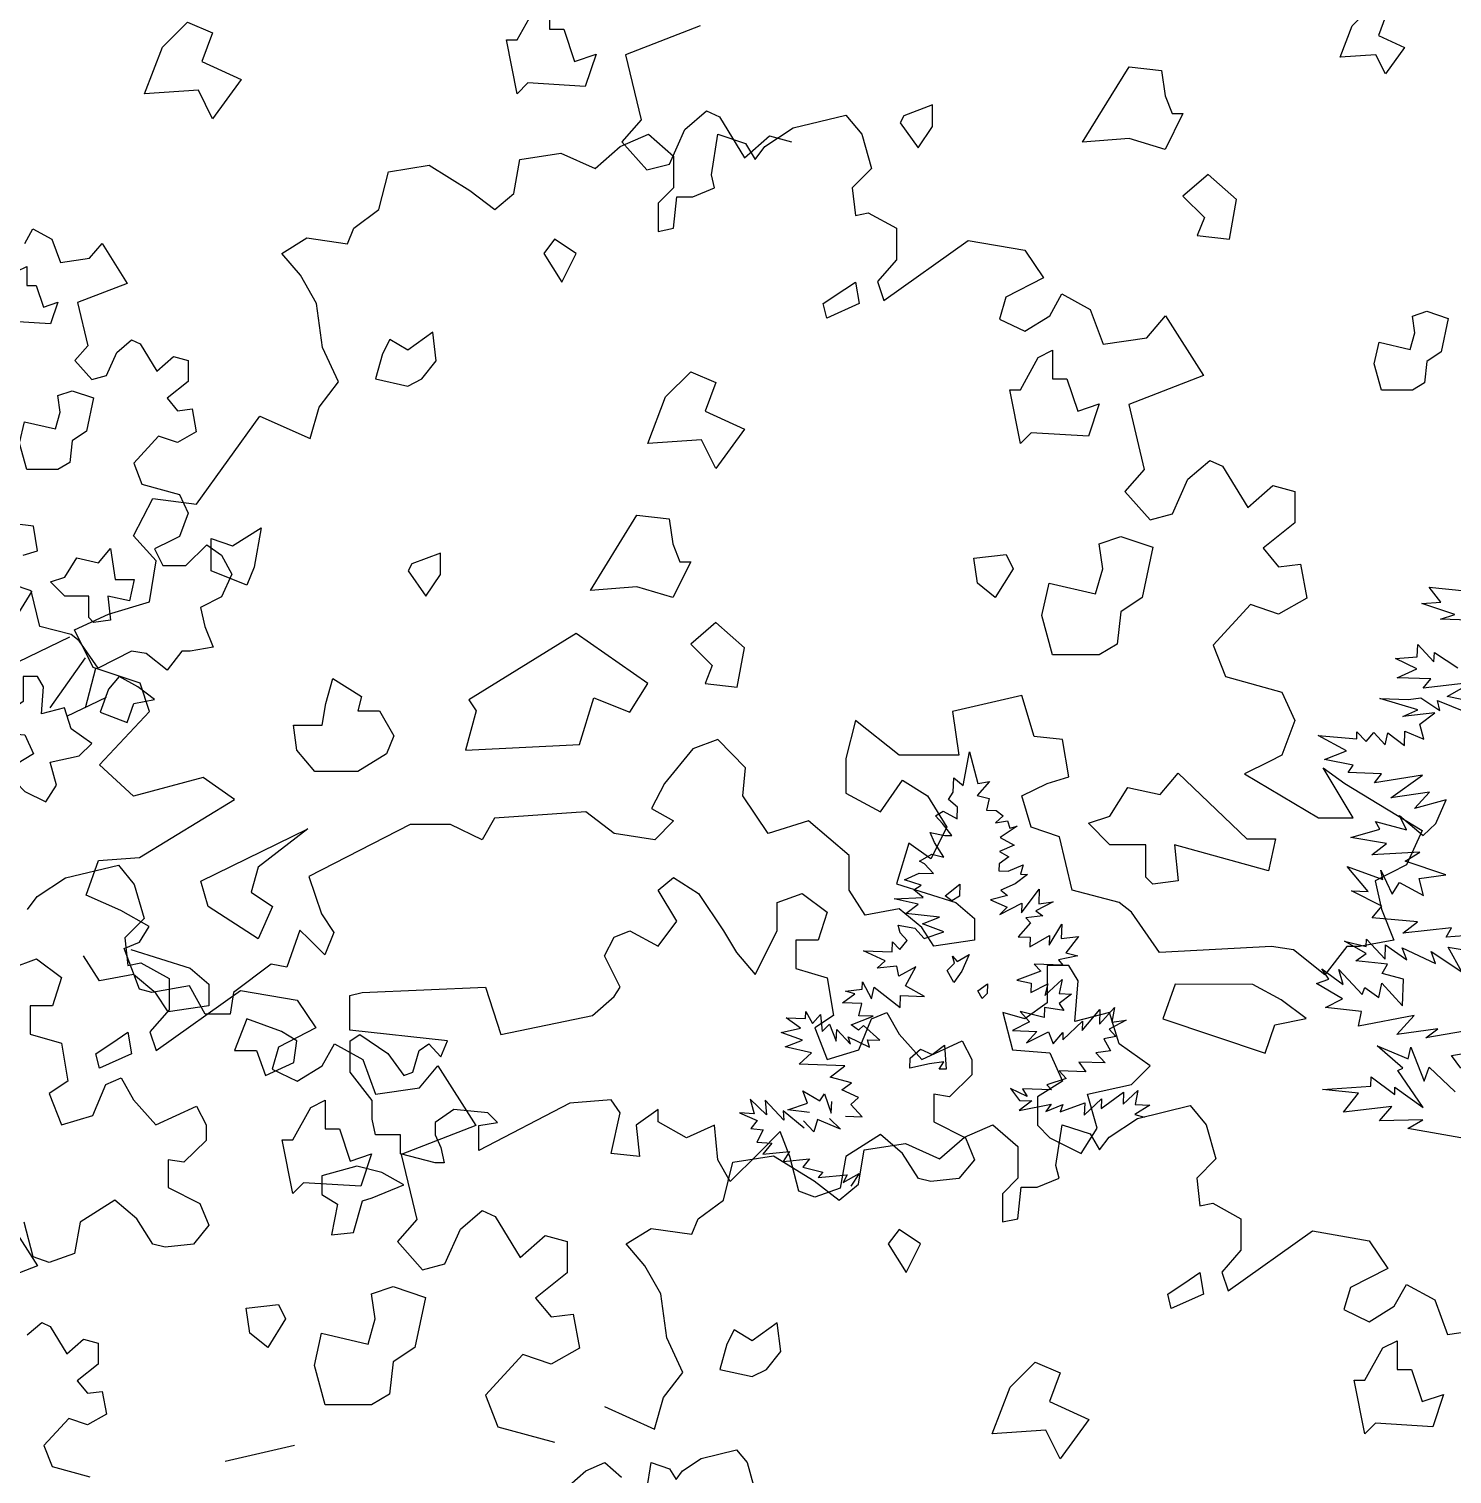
# Model space of a CAD drawing. Header units: inches. Extents: x -11 to 128, y 7 to 56.
# Drawn here: x 44.117 to 44.823, y 22.419 to 23.136 of the extents above; entities that cross this region are included whole.
import ezdxf

# ---------------------------------------------------------------- set-up
doc = ezdxf.new("R2010")
doc.units = ezdxf.units.IN
doc.header["$MEASUREMENT"] = 0
doc.layers.add('CAY', color=94, linetype='Continuous')
doc.layers.add('CAY-3', color=61, linetype='Continuous')
picture_1 = doc.add_image_def('image1.jpg', size_in_pixel=(1680, 1093))

# ---------------------------------------------------------------- blocks, each defined once
blk = doc.blocks.new('A$C76451831')
at = {"layer": 'CAY'}
for p, q in [((2471.8, 2031.9), (2478.5, 2069.3)), ((2478.5, 2069.3), (2487.7, 2034.1)), ((2460.6, 2024.6), (2461.2, 2040.4)), ((2461.2, 2040.4), (2471.8, 2031.9)), ((2500.9, 2036.3), (2487.3, 2020.9)), ((2487.7, 2034.1), (2500.9, 2036.3)), ((2455.4, 2016.6), (2460.6, 2024.6)), ((2465.5, 2008.1), (2455.4, 2016.6)), ((2487.3, 2020.9), (2500.3, 2017.8)), ((2500.3, 2017.8), (2497.6, 2004.7)), ((2441.2, 1998.5), (2449.5, 2003.7)), ((2449, 1990.1), (2441.2, 1998.5)), ((2449.5, 2003.7), (2465, 1995)), ((2465, 1995), (2465.5, 2008.1)), ((2497.6, 2004.7), (2508, 2004.3)), ((2515.9, 1998.6), (2507.5, 1990.8)), ((2508, 2004.3), (2515.9, 1998.6)), ((2459, 1976.6), (2449, 1990.1)), ((2507.5, 1990.8), (2520.7, 1993)), ((2531.4, 1987.2), (2512.4, 1974.7)), ((2520.7, 1993), (2523.1, 1984.8)), ((2523.1, 1984.8), (2531.4, 1987.2)), ((2435.1, 1980.1), (2451.3, 1976.8)), ((2440.1, 1969.1), (2435.1, 1980.1)), ((2450.4, 1952.9), (2440.1, 1969.1)), ((2451.3, 1976.8), (2459, 1976.6)), ((2527.9, 1966), (2511.8, 1958.9)), ((2512.4, 1974.7), (2527.9, 1966)), ((2423.5, 1948.4), (2437, 1956)), ((2437, 1956), (2450.4, 1952.9)), ((2522, 1953.1), (2511.3, 1945.3)), ((2511.8, 1958.9), (2522, 1953.1)), ((1479.9, 1929.8), (1538.3, 1944)), ((1538.3, 1944), (1555.9, 1922.7)), ((2407, 1927.6), (2423.1, 1935.2)), ((2423.1, 1935.2), (2438.9, 1934.7)), ((2428.9, 1945.4), (2423.5, 1948.4)), ((2438.9, 1934.7), (2428.9, 1945.4)), ((2511.3, 1945.3), (2511.1, 1937.6)), ((2511.1, 1937.6), (2521.5, 1937.2)), ((2521.5, 1937.2), (2538.1, 1944.4)), ((2542.7, 1933.8), (2529.2, 1923.4)), ((2538.1, 1944.4), (2535, 1934)), ((2535, 1934), (2542.7, 1933.8)), ((1448.6, 1909.2), (1479.9, 1929.8)), ((1555.9, 1922.7), (1566.6, 1885)), ((2425.3, 1922), (2407, 1927.6)), ((2417, 1916.8), (2425.3, 1922)), ((2427.6, 1908.3), (2417, 1916.8)), ((2529.2, 1923.4), (2513.1, 1916.2)), ((2536.2, 1891.4), (2555.7, 1917.4)), ((2555.7, 1917.4), (2555.1, 1901.1)), ((1438, 1895), (1448.6, 1909.2)), ((2395.4, 1906.7), (2427.6, 1908.3)), ((2421.9, 1900.8), (2395.4, 1906.7)), ((2408.4, 1890.4), (2421.9, 1900.8)), ((2520.6, 1910.5), (2501.8, 1905.7)), ((2501.8, 1905.7), (2520.1, 1897.4)), ((2512.1, 1889.5), (2536.6, 1901.8)), ((2513.1, 1916.2), (2520.6, 1910.5)), ((2536.6, 1901.8), (2536.2, 1891.4)), ((2571.1, 1903.3), (2552.1, 1893.5)), ((2555.1, 1901.1), (2571.1, 1903.3)), ((1566.6, 1885), (1545.3, 1863.8)), ((2445.4, 1886.4), (2408.4, 1890.4)), ((2426.6, 1879.3), (2445.4, 1886.4)), ((2520.1, 1897.4), (2512.1, 1889.5)), ((2559.6, 1887.8), (2541, 1885.8)), ((2541, 1885.8), (2546.2, 1880.1)), ((2552.1, 1893.5), (2559.6, 1887.8)), ((2402.2, 1869.3), (2399.8, 1877.6)), ((2399.8, 1877.6), (2418.2, 1874.2)), ((2409.6, 1860.9), (2402.2, 1869.3)), ((2418.2, 1874.2), (2428.7, 1862.9)), ((2450.3, 1870.4), (2426.6, 1879.3)), ((2428.7, 1862.9), (2450.3, 1870.4)), ((2546.2, 1880.1), (2532.6, 1864.8)), ((2566.7, 1855.4), (2580.6, 1878.9)), ((2580.6, 1878.9), (2580.1, 1863.1)), ((1545.3, 1863.8), (1548.9, 1833.1)), ((2393.3, 1848.3), (2393.7, 1859.2)), ((2393.7, 1859.2), (2401.6, 1850.7)), ((2401.6, 1850.7), (2409.6, 1860.9)), ((2532.6, 1864.8), (2545.7, 1864.3)), ((2545.3, 1853.9), (2567, 1866.3)), ((2545.7, 1864.3), (2545.3, 1853.9)), ((2567, 1866.3), (2566.7, 1855.4)), ((2580.1, 1863.1), (2599.2, 1865.2)), ((2599.2, 1865.2), (2585, 1847.1)), ((2361.6, 1849.4), (2393.3, 1848.3)), ((2385.3, 1838.2), (2361.6, 1849.4)), ((2376.8, 1830.3), (2385.3, 1838.2)), ((2598.4, 1843.9), (2577, 1839.2)), ((2577, 1839.2), (2581.8, 1833.6)), ((2585, 1847.1), (2598.4, 1843.9)), ((1548.9, 1833.1), (1563, 1836)), ((1563, 1836), (1594.3, 1818.9)), ((2398.2, 1832.3), (2376.8, 1830.3)), ((2400.5, 1821.3), (2398.2, 1832.3)), ((2419.5, 1831.5), (2400.5, 1821.3)), ((2407.9, 1810.6), (2419.5, 1831.5)), ((2557.5, 1826.7), (2530.9, 1816.8)), ((2581.8, 1833.6), (2550.1, 1834.7)), ((2550.1, 1834.7), (2557.5, 1826.7)), ((1580.1, 1739.3), (1673.3, 1805.4)), ((1594.3, 1818.9), (1594.3, 1784.1)), ((1673.3, 1805.4), (1735.8, 1794.7)), ((2341.5, 1804.8), (2360.1, 1806.9)), ((2351.8, 1801.7), (2341.5, 1804.8)), ((2360.1, 1806.9), (2360.4, 1815)), ((2360.4, 1815), (2370.2, 1796.1)), ((2370.2, 1796.1), (2373.4, 1809.1)), ((2373.4, 1809.1), (2402, 1786.8)), ((2428.8, 1799), (2407.9, 1810.6)), ((2530.9, 1816.8), (2546.6, 1813.5)), ((2546.6, 1813.5), (2546.3, 1803.1)), ((2546.3, 1803.1), (2565.2, 1812.8)), ((2562, 1799.8), (2581.2, 1817.7)), ((2565.2, 1812.8), (2562, 1799.8)), ((2581.2, 1817.7), (2577.9, 1802)), ((1735.8, 1794.7), (1756.4, 1764.1)), ((2338.3, 1791.8), (2351.8, 1801.7)), ((2359.6, 1791), (2338.3, 1791.8)), ((2356.4, 1777.5), (2359.6, 1791)), ((2402, 1786.8), (2402.5, 1799.9)), ((2402.5, 1799.9), (2428.8, 1799)), ((2591.5, 1801.5), (2577.6, 1791.1)), ((2577.6, 1791.1), (2582.7, 1783.2)), ((2577.9, 1802), (2591.5, 1801.5)), ((1594.3, 1784.1), (1573, 1759.9)), ((2292, 1763.9), (2276.1, 1775.3)), ((2276.1, 1775.3), (2297.4, 1774.6)), ((2297.4, 1774.6), (2297.7, 1782.3)), ((2297.7, 1782.3), (2305.3, 1768.9)), ((2305.3, 1768.9), (2313.9, 1779)), ((2313.9, 1779), (2315.9, 1760.3)), ((2347.9, 1767.4), (2372.2, 1777)), ((2372.2, 1777), (2356.4, 1777.5)), ((2561.2, 1775.8), (2534.7, 1782.2)), ((2534.7, 1782.2), (2545.1, 1770.9)), ((2561.5, 1786.7), (2561.2, 1775.8)), ((2582.7, 1783.2), (2561.5, 1786.7)), ((2603.3, 1761.2), (2622.6, 1784.5)), ((2622.1, 1768.2), (2639, 1786.7)), ((2622.6, 1784.5), (2622.1, 1768.2)), ((2639, 1786.7), (2635.8, 1770.5)), ((1573, 1759.9), (1580.1, 1739.3)), ((1756.4, 1764.1), (1715.1, 1742.8)), ((2270.6, 1759.2), (2292, 1763.9)), ((2294.3, 1750.7), (2270.6, 1759.2)), ((2315.9, 1760.3), (2323.9, 1768.2)), ((2323.9, 1768.2), (2331.4, 1749.4)), ((2331.4, 1749.4), (2331.9, 1762.5)), ((2331.9, 1762.5), (2347.1, 1746.1)), ((2355.9, 1761.7), (2347.9, 1767.4)), ((2361.5, 1766.9), (2355.9, 1761.7)), ((2379.5, 1750.4), (2361.5, 1766.9)), ((2545.1, 1770.9), (2526.2, 1761.2)), ((2526.2, 1761.2), (2552.9, 1760.2)), ((2552.9, 1760.2), (2541.6, 1747.5)), ((2541.6, 1747.5), (2566, 1759.8)), ((2566, 1759.8), (2571, 1746.5)), ((2571, 1746.5), (2581.9, 1759.2)), ((2581.6, 1751.1), (2603.6, 1771.6)), ((2581.9, 1759.2), (2581.6, 1751.1)), ((2603.6, 1771.6), (2603.3, 1761.2)), ((2651.7, 1772.6), (2632.8, 1762.9)), ((2632.8, 1762.9), (2640.2, 1754.5)), ((2635.8, 1770.5), (2651.7, 1772.6)), ((1715.1, 1742.8), (1708.1, 1718.6)), ((1763.5, 1722.2), (1777.1, 1746.4)), ((1777.1, 1746.4), (1808.3, 1729.3)), ((2275, 1743.2), (2294.3, 1750.7)), ((2304.2, 1736.7), (2275, 1743.2)), ((2347.1, 1746.1), (2344.7, 1754.4)), ((2344.7, 1754.4), (2368.3, 1742.7)), ((2365.9, 1750.9), (2379.5, 1750.4)), ((2368.3, 1742.7), (2365.9, 1750.9)), ((2640.2, 1754.5), (2627, 1752.2)), ((2627, 1752.2), (2634.6, 1738.8)), ((1808.3, 1729.3), (1822.5, 1690.9)), ((2290.6, 1724.1), (2304.2, 1736.7)), ((2628.7, 1725.4), (2599.3, 1726.4)), ((2599.3, 1726.4), (2607.1, 1715.7)), ((2634.6, 1738.8), (2618.3, 1736.6)), ((2618.3, 1736.6), (2628.7, 1725.4)), ((1708.1, 1718.6), (1735.8, 1705.1)), ((1735.8, 1705.1), (1763.5, 1722.2)), ((1870.8, 1698), (1891.4, 1722.2)), ((1891.4, 1722.2), (1933.3, 1656.1)), ((2340.9, 1722.3), (2290.6, 1724.1)), ((2324.6, 1709.7), (2340.9, 1722.3)), ((2348.4, 1703.5), (2324.6, 1709.7)), ((2577.7, 1716.8), (2585.5, 1708.3)), ((2607.1, 1715.7), (2577.7, 1716.8)), ((1822.5, 1690.9), (1870.8, 1698)), ((2294.6, 1694.5), (2313.2, 1683.4)), ((2299.6, 1681.1), (2294.6, 1694.5)), ((2337.7, 1695.7), (2348.4, 1703.5)), ((2356, 1687.3), (2337.7, 1695.7)), ((2524, 1697.3), (2533.9, 1683.8)), ((2542.3, 1688.5), (2524, 1697.3)), ((2569.2, 1695.7), (2537.1, 1696.9)), ((2537.1, 1696.9), (2542.3, 1688.5)), ((2585.5, 1708.3), (2564, 1701.4)), ((2564, 1701.4), (2569.2, 1695.7)), ((2624.3, 1675.2), (2648.9, 1693)), ((2648.4, 1679.8), (2664.8, 1695.1)), ((2648.9, 1693), (2648.4, 1679.8)), ((2664.8, 1695.1), (2661.6, 1679.4)), ((2236.3, 1685.2), (2240.6, 1669.3)), ((2254.4, 1667.9), (2236.3, 1685.2)), ((2252.8, 1684.1), (2254.4, 1667.9)), ((2273.6, 1662), (2252.8, 1684.1)), ((2278, 1673.7), (2299.6, 1681.1)), ((2313.2, 1683.4), (2318.5, 1691.4)), ((2318.5, 1691.4), (2325.9, 1669.8)), ((2325.9, 1669.8), (2326.4, 1682.9)), ((2347.5, 1679.5), (2356, 1687.3)), ((2360.2, 1665.9), (2347.5, 1679.5)), ((2547.5, 1683.4), (2533.6, 1673)), ((2533.6, 1673), (2568.7, 1679.9)), ((2533.9, 1683.8), (2547.5, 1683.4)), ((2568.7, 1679.9), (2563, 1671.9)), ((2563, 1671.9), (2581.8, 1679.4)), ((2578.8, 1671.4), (2605.9, 1681.3)), ((2581.8, 1679.4), (2578.8, 1671.4)), ((2605.4, 1667.7), (2624.6, 1685.6)), ((2605.9, 1681.3), (2605.4, 1667.7)), ((2624.6, 1685.6), (2624.3, 1675.2)), ((2677.9, 1678.8), (2661.2, 1668.5)), ((2661.6, 1679.4), (2677.9, 1678.8)), ((2664.3, 1664.1), (2722.6, 1678.3)), ((2722.6, 1678.3), (2740.3, 1657)), ((2224.6, 1670.4), (2244.1, 1661.9)), ((2240.6, 1669.3), (2224.6, 1670.4)), ((2244.1, 1661.9), (2237.2, 1653)), ((2272.6, 1672.4), (2273.6, 1662)), ((2295.9, 1653.3), (2272.6, 1672.4)), ((2301.9, 1670.6), (2278, 1673.7)), ((2306.7, 1649.3), (2295.1, 1661.4)), ((2310.8, 1662.9), (2306.7, 1649.3)), ((2336, 1652.2), (2310.8, 1662.9)), ((2323.9, 1664.2), (2336, 1652.2)), ((2341.7, 1666.5), (2360.2, 1665.9)), ((2633, 1643.5), (2664.3, 1664.1)), ((2661.2, 1668.5), (2672, 1665.4)), ((1933.3, 1656.1), (1850.8, 1624.3)), ((2237.2, 1653), (2250.5, 1651.6)), ((2250.5, 1651.6), (2243.7, 1637.7)), ((2473.2, 1643.5), (2504.5, 1657)), ((2504.5, 1657), (2532.2, 1632.9)), ((2574, 1612.2), (2581.1, 1657)), ((2581.1, 1657), (2611.8, 1647)), ((2611.8, 1647), (2622.4, 1629.3)), ((2740.3, 1657), (2750.9, 1619.3)), ((2243.7, 1637.7), (2260.2, 1636.6)), ((2260.2, 1636.6), (2250.4, 1624.7)), ((2355.9, 1591.6), (2362.4, 1629.3)), ((2362.4, 1629.3), (2407.8, 1636.4)), ((2407.8, 1636.4), (2445.5, 1619.3)), ((2445.5, 1619.3), (2473.2, 1643.5)), ((2532.2, 1632.9), (2532.2, 1598.1)), ((2622.4, 1629.3), (2633, 1643.5)), ((1850.8, 1624.3), (1867.9, 1552.3)), ((2206.7, 1573.9), (2217.3, 1615.8)), ((2217.3, 1615.8), (2262.1, 1622.8)), ((2250.4, 1624.7), (2279.7, 1627.6)), ((2262.1, 1622.8), (2306.9, 1595.1)), ((2279.7, 1627.6), (2272.6, 1616.4)), ((2272.6, 1616.4), (2301.9, 1619.3)), ((2301.9, 1619.3), (2294.6, 1610.4)), ((2750.9, 1619.3), (2729.7, 1598.1)), ((2294.6, 1610.4), (2316.5, 1604.8)), ((2316.5, 1604.8), (2311.6, 1598.8)), ((2311.6, 1598.8), (2343.6, 1601.9)), ((2339, 1593.3), (2356.7, 1603.2)), ((2343.6, 1601.9), (2339, 1593.3)), ((2356.7, 1603.2), (2347.6, 1589.1)), ((2532.2, 1598.1), (2515.1, 1580.9)), ((2553.4, 1588), (2577.6, 1598.1)), ((2577.6, 1598.1), (2574, 1612.2)), ((2729.7, 1598.1), (2733.2, 1567.4)), ((2306.9, 1595.1), (2334.7, 1573.9)), ((2334.7, 1573.9), (2355.9, 1591.6)), ((2532.2, 1553.2), (2535.7, 1588)), ((2535.7, 1588), (2553.4, 1588)), ((2179, 1553.2), (2206.7, 1573.9)), ((2515.1, 1580.9), (2515.1, 1549.7)), ((2733.2, 1567.4), (2747.4, 1570.3)), ((2747.4, 1570.3), (2778.6, 1553.2)), ((1867.9, 1552.3), (1846.6, 1528.1)), ((1916.2, 1541.7), (1940.4, 1562.3)), ((1940.4, 1562.3), (1954.5, 1555.8)), ((1954.5, 1555.8), (1982.2, 1510.4)), ((2171.9, 1536.1), (2179, 1553.2)), ((2515.1, 1549.7), (2532.2, 1553.2)), ((2778.6, 1553.2), (2778.6, 1518.4)), ((1899.1, 1503.3), (1916.2, 1541.7)), ((1982.2, 1510.4), (2010, 1534.6)), ((2010, 1534.6), (2034.1, 1528.1)), ((2099.4, 1525.5), (2127.1, 1542.6)), ((2127.1, 1542.6), (2171.9, 1536.1)), ((2764.5, 1473.6), (2857.6, 1539.7)), ((2857.6, 1539.7), (2920.1, 1529)), ((1846.6, 1528.1), (1874.3, 1496.9)), ((2034.1, 1528.1), (2034.1, 1493.3)), ((2120, 1501.3), (2099.4, 1525.5)), ((2778.6, 1518.4), (2757.4, 1494.2)), ((2920.1, 1529), (2940.8, 1498.4)), ((1874.3, 1496.9), (1899.1, 1503.3)), ((2137.7, 1470.1), (2120, 1501.3)), ((2034.1, 1493.3), (1999.3, 1465.6)), ((2757.4, 1494.2), (2764.5, 1473.6)), ((2940.8, 1498.4), (2899.5, 1477.1)), ((2144.2, 1421.7), (2137.7, 1470.1)), ((2899.5, 1477.1), (2892.4, 1452.9)), ((2947.9, 1456.5), (2961.4, 1480.7)), ((2961.4, 1480.7), (2992.7, 1463.6)), ((1999.3, 1465.6), (2016.4, 1445)), ((2920.1, 1439.4), (2947.9, 1456.5)), ((2992.7, 1463.6), (3006.8, 1425.2)), ((2016.4, 1445), (2040.6, 1447.9)), ((2040.6, 1447.9), (2047.7, 1410.1)), ((2892.4, 1452.9), (2920.1, 1439.4)), ((2161.9, 1383.3), (2144.2, 1421.7)), ((3006.8, 1425.2), (3055.2, 1432.3)), ((2047.7, 1410.1), (2016.4, 1392.5)), ((1985.2, 1403.1), (1943.9, 1358.2)), ((2016.4, 1392.5), (1985.2, 1403.1)), ((3117.7, 1390.4), (3035.1, 1358.6)), ((2140.7, 1355.6), (2161.9, 1383.3)), ((1943.9, 1358.2), (1957.5, 1323.4)), ((3035.1, 1358.6), (3052.2, 1286.6)), ((2075.2, 1345.6), (2130.6, 1320.8)), ((2130.6, 1320.8), (2140.7, 1355.6)), ((1957.5, 1323.4), (2020, 1306.3)), ((1732.8, 1302.8), (1656.2, 1285.1)), ((3052.2, 1286.6), (3031, 1262.4)), ((2491.6, 827), (2512.8, 868.3)), ((2512.8, 868.3), (2561.2, 861.8)), ((2516.4, 799.3), (2491.6, 827)), ((2509.3, 753.8), (2516.4, 799.3)), ((2278.7, 602.9), (2379.6, 765.8)), ((2463.9, 740.3), (2509.3, 753.8)), ((2426.2, 723.2), (2463.9, 740.3)), ((2446.8, 681.3), (2426.2, 723.2)), ((2325.4, 669), (2421.3, 715.4)), ((2399.3, 636.8), (2438.6, 692.2)), ((2438.6, 636.8), (2450, 680.8)), ((2498.7, 664.2), (2446.8, 681.3)), ((2509.3, 632.9), (2498.7, 664.2)), ((2417.8, 627.7), (2461.8, 648.6)), ((3915.1, 501.1), (3898, 463.3)), ((3898, 463.3), (3863.2, 445.6)), ((3863.2, 445.6), (3870.3, 414.4)), ((3870.3, 414.4), (3883.8, 380.2)), ((3831.9, 373.1), (3807.8, 341.8)), ((3846.1, 373.1), (3831.9, 373.1)), ((3883.8, 380.2), (3846.1, 373.1))]:
    blk.add_line(p, q, dxfattribs=at)
for points in [[(2451.7, 1910.2), (2468, 1922.8), (2467.5, 1909.6), (2459.2, 1904.5)], [(2453.8, 1827.6), (2462.2, 1835.5), (2459.8, 1843.3), (2465, 1837.6), (2478.4, 1845.3), (2470.1, 1827), (2461.5, 1814.2)], [(1537.1, 1751.5), (1548.9, 1759.4), (1552.9, 1735.6), (1517.3, 1719.8), (1513.3, 1735.6)], [(2452.7, 1718.4), (2445, 1718.7), (2450.2, 1726.6), (2434.3, 1724.5), (2412.8, 1719.8), (2413.2, 1730.7), (2424.4, 1740.7), (2437.4, 1734.8), (2450.9, 1745.2)], [(1750.8, 1676.2), (1766.7, 1684.2), (1766.7, 1652.5), (1782.5, 1652.5), (1794.4, 1616.8), (1818.1, 1624.8), (1806.3, 1589.1), (1742.9, 1593.1), (1731.1, 1581.2), (1719.2, 1640.6), (1731.1, 1640.6)], [(2424.5, 1525.4), (2400.8, 1541.2), (2388.9, 1525.4), (2408.7, 1493.7)], [(2721.4, 1485.8), (2733.3, 1493.7), (2737.3, 1469.9), (2701.6, 1454.1), (2697.7, 1469.9)], [(1754.8, 1391.1), (1762.7, 1426.7), (1814.2, 1414.8), (1822.1, 1442.6), (1818.1, 1470.3), (1841.9, 1478.2), (1877.5, 1466.3), (1865.7, 1410.9), (1841.9, 1395), (1837.9, 1359.4), (1818.1, 1347.5), (1766.7, 1347.5)], [(1683.5, 1426.7), (1679.6, 1454.5), (1715.2, 1458.4), (1723.1, 1442.6), (1703.3, 1410.9)], [(2270.1, 1406.6), (2266.2, 1438.3), (2238.4, 1418.5), (2218.7, 1430.3), (2210.7, 1414.5), (2202.8, 1386.8), (2238.4, 1378.9), (2254.3, 1386.8)], [(2935.2, 1410.5), (2951, 1418.5), (2951, 1386.8), (2966.9, 1386.8), (2978.8, 1351.1), (3002.5, 1359.1), (2990.6, 1323.4), (2927.3, 1327.4), (2915.4, 1315.5), (2903.5, 1374.9), (2915.4, 1374.9)], [(3837.8, 1390.3), (3856.3, 1408.8), (3874.8, 1400.9), (3866.9, 1379.8), (3895.9, 1366.6), (3874.8, 1337.5), (3864.2, 1358.6), (3824.6, 1356)], [(2523.5, 1367), (2551.2, 1394.7), (2578.9, 1382.8), (2567, 1351.1), (2610.6, 1331.3), (2578.9, 1287.8), (2563.1, 1319.5), (2503.7, 1315.5)], [(3571.8, 1313.3), (3591.6, 1345), (3627.2, 1341), (3631.2, 1313.3), (3639.1, 1293.5), (3651, 1293.5), (3631.2, 1253.9), (3591.6, 1265.8), (3540.1, 1261.8)], [(3342.6, 1291.2), (3338.7, 1283.3), (3358.5, 1255.6), (3374.3, 1279.3), (3374.3, 1303.1)], [(3702.4, 1154.9), (3710.3, 1198.4), (3678.7, 1226.2), (3651, 1202.4), (3674.7, 1178.6), (3666.8, 1158.8)], [(2362.9, 1119.3), (2373.5, 1124.6), (2373.5, 1103.5), (2384.1, 1103.5), (2392, 1079.7), (2407.8, 1085), (2399.9, 1061.2), (2357.7, 1063.9), (2349.7, 1055.9), (2341.8, 1095.6), (2349.7, 1095.6)], [(3862.3, 1017), (3867.6, 1040.8), (3901.9, 1032.9), (3907.2, 1051.4), (3904.5, 1069.8), (3920.4, 1075.1), (3944.1, 1067.2), (3936.2, 1030.2), (3920.4, 1019.7), (3917.7, 995.9), (3904.5, 988), (3870.2, 988)], [(2365.6, 929.2), (2370.9, 953), (2405.2, 945.1), (2410.4, 963.5), (2407.8, 982), (2423.6, 987.3), (2447.4, 979.4), (2439.5, 942.4), (2423.6, 931.9), (2421, 908.1), (2407.8, 900.2), (2373.5, 900.2)], [(2577.1, 788.1), (2577.1, 823.8), (2600.8, 815.8), (2632.5, 835.6), (2624.6, 792.1), (2616.7, 772.3)], [(2415.7, 781.4), (2428.9, 802.5), (2452.7, 797.2), (2465.9, 813), (2471.2, 778.7), (2492.3, 778.7), (2487, 755), (2463.2, 760.2), (2465.9, 733.8), (2447.4, 731.2), (2442.1, 736.5), (2442.1, 760.2), (2415.7, 760.2), (2399.9, 776.1)], [(2392.2, 660), (2385.5, 671.4), (2369.4, 671.4), (2369.4, 643.8), (2352.9, 632), (2336.8, 636.8), (2343.9, 609.2), (2371.4, 606.9), (2380.8, 586), (2362.3, 574.6), (2362.3, 553.8), (2371.4, 544.4), (2394.6, 533), (2406.4, 551.4), (2399.3, 576.6), (2431.5, 583.7), (2445.3, 597.4), (2422.5, 613.6), (2415.4, 636.8), (2389.8, 630.1)], [(2475.5, 671.4), (2463.7, 657.6), (2454.7, 632), (2484.6, 620.6), (2491.7, 641.5), (2514.8, 646.2), (2496.4, 660)]]:
    blk.add_lwpolyline(points, close=True, dxfattribs=at)
for points in [[(2492.6, 1796.8), (2487.9, 1805.1), (2498.6, 1812.9), (2498.2, 1802), (2492.6, 1796.8)], [(2036.5, 1258.5), (2054.9, 1274.6), (2075.8, 1283.7), (2094.3, 1267.5)], [(2122.2, 1253.8), (2126.9, 1283.7), (2147.3, 1277), (2154.4, 1265.2), (2161.5, 1274.6), (2182.3, 1288.4), (2221.2, 1297.8), (2233, 1283.7), (2240.1, 1258.5)], [(2371.4, 1149.9), (2380.4, 1166.1), (2401.2, 1154.7), (2410.7, 1129.1), (2442.9, 1133.8), (2456.7, 1149.9), (2484.6, 1105.9), (2429.6, 1084.7), (2441, 1036.7), (2426.8, 1020.6), (2445.3, 999.7), (2461.8, 1004.1), (2473.2, 1029.6), (2489.3, 1043.4), (2498.7, 1039.1), (2517.2, 1008.8), (2535.7, 1024.9), (2551.8, 1020.6), (2551.8, 997.4), (2528.6, 978.9), (2540, 965.1), (2556.1, 967.1), (2560.8, 941.9), (2540, 930.1), (2519.2, 937.2), (2491.7, 907.3), (2500.7, 884.1), (2542.4, 872.7), (2551.8, 851.9), (2542.4, 826.3), (2533.3, 821.6), (2514.8, 812.5), (2523.9, 794.1), (2549.4, 794.1), (2572.6, 816.9), (2588.7, 805.5), (2600.1, 784.6), (2588.7, 759.5), (2565.6, 747.7), (2570.3, 726.8), (2579.3, 704), (2554.2, 699.3), (2544.7, 699.3), (2528.6, 678.5), (2505.4, 696.9), (2489.3, 699.3), (2452.3, 680.8), (2431.5, 710.7), (2422.5, 717.8), (2387.9, 726.8), (2378.5, 766.1), (2357.6, 773.2)], [(2369.4, 805.5), (2385.5, 810.2), (2380.8, 837.7), (2360, 840.1)], [(3979.1, 158.1), (3899.4, 171.8), (3916.1, 181.6), (3868, 180.6), (3881.7, 196.4), (3828.5, 190.1), (3845, 210.9), (3805.3, 215), (3858.5, 218.6), (3858.8, 229), (3884.9, 209.5), (3885.2, 217.6), (3916.5, 195.2), (3888.5, 236.1), (3894, 238.6), (3865.5, 263.2), (3899.8, 248.8), (3902.6, 261.9), (3917.6, 224.2), (3923.1, 239.9), (3951.6, 212.6)], [(3957.9, 238.7), (3947.6, 252.6), (3974.4, 257.1)], [(3983.5, 283.1), (3919.2, 272.2), (3932.7, 282.1), (3887.2, 276), (3906.5, 296.7), (3844.9, 285.2), (3848.2, 301.4), (3808.5, 305.5), (3827.4, 315.3), (3798.5, 332.2), (3812.3, 337.1), (3804.5, 348.3), (3827.9, 331.1), (3823.1, 347.6), (3848.9, 320), (3851.8, 327.6), (3867.3, 316.6), (3870.6, 332.4), (3893.7, 307.5), (3894.8, 337), (3871, 343.2), (3876.8, 353.5), (3842, 357.4), (3853.2, 365.2), (3829.6, 379.1), (3853.4, 372.9), (3853.7, 381), (3874.2, 359), (3874.8, 374.8), (3898.2, 358.2), (3893.2, 371.5), (3929.8, 354.3), (3925.3, 367.6), (3958.9, 345.2), (3944, 372.4), (4002.2, 362.7)], [(4011.2, 388.7), (3941.7, 383.4), (3947.5, 393.6), (3893.8, 387.8), (3910.1, 400.4), (3860, 404.8), (3870.8, 417.6), (3837, 434.6), (3855.6, 434), (3832.5, 461.5), (3871.9, 447), (3869.5, 457.5), (3882.2, 430.8), (3890.3, 443.7), (3916.6, 429.6), (3911.8, 448.3), (3941.4, 452.3), (3896.6, 467.5), (3912.8, 477.3), (3859.7, 474.2), (3876, 486.8), (3836.3, 493.6), (3868.4, 502.9), (3863.7, 511.2), (3897.8, 501.9), (3890.2, 518), (3916.2, 495.8), (3930.2, 508.9), (3941.6, 535.3), (3906.8, 525.6), (3923.3, 543.6), (3880.5, 537.4), (3915.8, 562.4), (3862.5, 553.9), (3870.5, 564), (3833.4, 565.3), (3839.1, 573.3), (3807.2, 579.8), (3831.5, 589.4), (3800.4, 606.4), (3842.9, 602.6), (3843.1, 610.3), (3853.2, 599.5), (3861.7, 609.7), (3874.4, 596.1), (3877.5, 609.1), (3895.6, 595.3), (3896.2, 611.2), (3917.2, 602.3), (3912.8, 618.8), (3929.1, 631.3), (3894, 627.1), (3910.6, 634.7), (3868.4, 647.1), (3900.1, 646), (3913.8, 647.7), (3934.6, 633.9), (3932.3, 644.8), (3976.9, 627)], [(3987.8, 640.2), (3942.8, 649.4), (3970.1, 664.8), (3916.4, 658.5), (3924.9, 668.7), (3887.8, 670), (3909.5, 680.1), (3885.8, 691.3), (3909.9, 693.2), (3910.4, 706.8), (3928.3, 687.6), (3928.7, 698), (3954.8, 681.2)], [(3967.1, 733.8), (3935.4, 734.9), (3951.4, 739.8), (3914.7, 752), (3936, 753.5), (3923, 770.3), (3962.8, 766.2)]]:
    blk.add_lwpolyline(points, dxfattribs=at)
at = {"layer": 'CAY-3'}
for p, q in [((3100.6, 1276), (3124.7, 1296.6)), ((3124.7, 1296.6), (3138.9, 1290.1)), ((3138.9, 1290.1), (3166.6, 1244.7)), ((3188.9, 1257), (3220.2, 1277.6)), ((3220.2, 1277.6), (3278.5, 1291.8)), ((3278.5, 1291.8), (3296.2, 1270.6)), ((3029.1, 1257), (3060.4, 1270.6)), ((3031, 1262.4), (3058.7, 1231.2)), ((3060.4, 1270.6), (3088.1, 1246.4)), ((3083.5, 1237.6), (3100.6, 1276)), ((3130, 1225.7), (3137, 1270.6)), ((3137, 1270.6), (3167.7, 1260.5)), ((3166.6, 1244.7), (3194.3, 1268.9)), ((3194.3, 1268.9), (3218.5, 1262.4)), ((3296.2, 1270.6), (3306.9, 1232.8)), ((2918.3, 1242.8), (2963.7, 1249.9)), ((2963.7, 1249.9), (3001.4, 1232.8)), ((3001.4, 1232.8), (3029.1, 1257)), ((3088.1, 1246.4), (3088.1, 1211.6)), ((3167.7, 1260.5), (3178.3, 1242.8)), ((3178.3, 1242.8), (3188.9, 1257)), ((2773.2, 1229.3), (2818.1, 1236.4)), ((2818.1, 1236.4), (2862.9, 1208.6)), ((2911.8, 1205.1), (2918.3, 1242.8)), ((3058.7, 1231.2), (3083.5, 1237.6)), ((3306.9, 1232.8), (3285.6, 1211.6)), ((2762.6, 1187.4), (2773.2, 1229.3)), ((3133.5, 1211.6), (3130, 1225.7)), ((2862.9, 1208.6), (2890.6, 1187.4)), ((2890.6, 1187.4), (2911.8, 1205.1)), ((3088.1, 1211.6), (3071, 1194.5)), ((3088.1, 1166.8), (3091.6, 1201.6)), ((3091.6, 1201.6), (3109.3, 1201.6)), ((3109.3, 1201.6), (3133.5, 1211.6)), ((3285.6, 1211.6), (3289.2, 1180.9)), ((2734.9, 1166.8), (2762.6, 1187.4)), ((3071, 1194.5), (3071, 1163.2)), ((3289.2, 1180.9), (3303.3, 1183.9)), ((3303.3, 1183.9), (3334.6, 1166.8)), ((2727.8, 1149.6), (2734.9, 1166.8)), ((3071, 1163.2), (3088.1, 1166.8)), ((3334.6, 1166.8), (3334.6, 1131.9)), ((2655.3, 1139), (2683, 1156.1)), ((2683, 1156.1), (2727.8, 1149.6)), ((3320.4, 1087.1), (3413.6, 1153.2)), ((3413.6, 1153.2), (3476.1, 1142.6)), ((2676, 1114.8), (2655.3, 1139)), ((3476.1, 1142.6), (3496.7, 1111.9)), ((3334.6, 1131.9), (3313.3, 1107.8)), ((2693.6, 1083.6), (2676, 1114.8)), ((3313.3, 1107.8), (3320.4, 1087.1)), ((3496.7, 1111.9), (3455.4, 1090.7)), ((3455.4, 1090.7), (3448.4, 1066.5)), ((3503.8, 1070), (3517.3, 1094.2)), ((3517.3, 1094.2), (3548.6, 1077.1)), ((2700.1, 1035.2), (2693.6, 1083.6)), ((3548.6, 1077.1), (3562.7, 1038.8)), ((3448.4, 1066.5), (3476.1, 1052.9)), ((3476.1, 1052.9), (3503.8, 1070)), ((3611.1, 1045.8), (3631.7, 1070)), ((3631.7, 1070), (3673.6, 1003.9)), ((3562.7, 1038.8), (3611.1, 1045.8)), ((2717.8, 996.9), (2700.1, 1035.2)), ((2696.6, 969.1), (2717.8, 996.9)), ((3673.6, 1003.9), (3591, 972.1)), ((2561.2, 861.8), (2631.1, 959.1)), ((2631.1, 959.1), (2686.6, 934.3)), ((2686.6, 934.3), (2696.6, 969.1)), ((3591, 972.1), (3608.1, 900.1)), ((3608.1, 900.1), (3586.9, 875.9)), ((3656.5, 889.5), (3680.7, 910.2)), ((3680.7, 910.2), (3694.8, 903.7)), ((3694.8, 903.7), (3722.5, 858.3)), ((3639.4, 851.2), (3656.5, 889.5)), ((3722.5, 858.3), (3750.2, 882.4)), ((3750.2, 882.4), (3774.4, 875.9)), ((3586.9, 875.9), (3614.6, 844.7)), ((3774.4, 875.9), (3774.4, 841.1)), ((3614.6, 844.7), (3639.4, 851.2)), ((3774.4, 841.1), (3739.6, 813.4)), ((3739.6, 813.4), (3756.7, 792.8)), ((3756.7, 792.8), (3780.9, 795.7)), ((3780.9, 795.7), (3788, 758)), ((3725.5, 750.9), (3684.2, 706.1)), ((3756.7, 740.3), (3725.5, 750.9)), ((3788, 758), (3756.7, 740.3)), ((3684.2, 706.1), (3697.8, 671.3)), ((3697.8, 671.3), (3760.3, 654.2)), ((3473.1, 650.6), (3396.5, 632.9)), ((3486.7, 605.2), (3473.1, 650.6)), ((3760.3, 654.2), (3774.4, 622.9)), ((2453.9, 573.9), (2509.3, 632.9)), ((3289.2, 622.9), (3278.5, 581)), ((3337.5, 584.6), (3289.2, 622.9)), ((3396.5, 632.9), (3403.5, 584.6)), ((3774.4, 622.9), (3760.3, 584.6)), ((3109.3, 591.6), (3078.1, 553.3)), ((3137, 601.7), (3109.3, 591.6)), ((3167.7, 570.4), (3137, 601.7)), ((3517.9, 601.7), (3486.7, 605.2)), ((3525, 560.4), (3517.9, 601.7)), ((3278.5, 581), (3278.5, 542.7)), ((3403.5, 584.6), (3337.5, 584.6)), ((3746.7, 577.5), (3719, 563.9)), ((3760.3, 584.6), (3746.7, 577.5)), ((2491.6, 539.1), (2453.9, 573.9)), ((2568.3, 559.8), (2491.6, 539.1)), ((2603, 535.6), (2568.3, 559.8)), ((3164.8, 539.7), (3167.7, 570.4)), ((3500.8, 553.3), (3525, 560.4)), ((3719, 563.9), (3800.7, 515.2)), ((3839, 515.2), (3805.7, 570.4)), ((3805.7, 570.4), (3829.8, 553.3)), ((3078.1, 553.3), (3063.9, 525.6)), ((3316.9, 522), (3341, 556.8)), ((3341, 556.8), (3368.8, 539.7)), ((3473.1, 539.7), (3500.8, 553.3)), ((3829.8, 553.3), (3915.1, 501.1)), ((2498.1, 471.6), (2603, 535.6)), ((3192.5, 497.8), (3164.8, 539.7)), ((3278.5, 542.7), (3316.9, 522)), ((3368.8, 539.7), (3390, 504.9)), ((3483.1, 504.9), (3473.1, 539.7)), ((2890.2, 514.9), (2876.6, 490.8)), ((2991.4, 522), (2890.2, 514.9)), ((3022.7, 497.8), (2991.4, 522)), ((3063.9, 525.6), (3088.1, 512)), ((3088.1, 512), (3067.5, 490.8)), ((3237.3, 512), (3192.5, 497.8)), ((3282.1, 473.7), (3237.3, 512)), ((3800.7, 515.2), (3839, 515.2)), ((2797, 507.9), (2685, 450.4)), ((2841.8, 507.9), (2797, 507.9)), ((2876.6, 490.8), (2841.8, 507.9)), ((3067.5, 490.8), (3022.7, 497.8)), ((3390, 504.9), (3372.3, 470.1)), ((3514.4, 494.3), (3483.1, 504.9)), ((3348.1, 487.2), (3334.6, 442.4)), ((3372.3, 470.1), (3348.1, 487.2)), ((3528.5, 435.3), (3514.4, 494.3)), ((2439.1, 429.8), (2452.7, 468.1)), ((2452.7, 468.1), (2498.1, 471.6)), ((3282.1, 435.3), (3282.1, 473.7)), ((2685, 450.4), (2699.2, 409.1)), ((3071, 435.3), (3088.1, 449.5)), ((3088.1, 449.5), (3115.8, 431.8)), ((3091.6, 401.1), (3071, 435.3)), ((3115.8, 431.8), (3143.5, 390.5)), ((3202.5, 421.8), (3230.2, 431.8)), ((3230.2, 431.8), (3257.9, 411.1)), ((3299.8, 407.6), (3282.1, 435.3)), ((3334.6, 442.4), (3400, 421.8)), ((3580.4, 421.8), (3528.5, 435.3)), ((2477.5, 412.7), (2439.1, 429.8)), ((3202.5, 390.5), (3202.5, 421.8)), ((3400, 421.8), (3420.6, 404.1)), ((3594, 411.1), (3580.4, 421.8)), ((2508.7, 395), (2477.5, 412.7)), ((2699.2, 409.1), (2712.7, 388.5)), ((3071, 373.4), (3091.6, 401.1)), ((3257.9, 411.1), (3247.9, 379.9)), ((3337.5, 414.7), (3299.8, 407.6)), ((3362.3, 394), (3337.5, 414.7)), ((3420.6, 404.1), (3420.6, 379.9)), ((3625.2, 366.3), (3594, 411.1)), ((2498.1, 377.9), (2508.7, 395)), ((2675.1, 391.3), (2660.8, 350.1)), ((2685, 381.4), (2675.1, 391.3)), ((2712.7, 388.5), (2702.7, 363.7)), ((3012, 362.8), (3022.7, 383.4)), ((3022.7, 383.4), (3039.8, 390.5)), ((3039.8, 390.5), (3071, 373.4)), ((3143.5, 390.5), (3157.7, 366.3)), ((3178.3, 342.1), (3202.5, 390.5)), ((3375.8, 373.4), (3362.3, 394)), ((2481, 370.8), (2498.1, 377.9)), ((2498.1, 326), (2481, 370.8)), ((2488.6, 369.9), (2554, 349.3)), ((2702.7, 363.7), (2685, 381.4)), ((3223.1, 379.9), (3223.1, 348.6)), ((3247.9, 379.9), (3223.1, 379.9)), ((3420.6, 379.9), (3375.8, 373.4)), ((3748.8, 373.1), (3625.2, 366.3)), ((3773, 369.5), (3748.8, 373.1)), ((3807.8, 341.8), (3773, 369.5)), ((2356.5, 349.3), (2384.2, 359.3)), ((2384.2, 359.3), (2411.9, 338.7)), ((2453.8, 335.1), (2436.1, 362.9)), ((2643.7, 353.7), (2601.9, 322.4)), ((2660.8, 350.1), (2643.7, 353.7)), ((3029.1, 328), (3012, 362.8)), ((3157.7, 366.3), (3178.3, 342.1)), ((2411.9, 338.7), (2401.9, 307.4)), ((2491.5, 342.2), (2453.8, 335.1)), ((2516.3, 321.6), (2491.5, 342.2)), ((2554, 349.3), (2574.7, 331.6)), ((3223.1, 348.6), (3257.9, 338.6)), ((3257.9, 338.6), (3265, 296.7)), ((2511.7, 322.4), (2498.1, 326)), ((2553.5, 329.5), (2511.7, 322.4)), ((2529.9, 300.9), (2516.3, 321.6)), ((2570.6, 298.2), (2553.5, 329.5)), ((2574.7, 331.6), (2574.7, 307.4)), ((2601.9, 322.4), (2598.3, 298.2)), ((2730.4, 318.9), (2744, 322.4)), ((2744, 322.4), (2880.2, 328)), ((2880.2, 328), (2897.3, 276)), ((3022.7, 317.9), (3029.1, 328)), ((2377.2, 307.4), (2377.2, 276.1)), ((2401.9, 307.4), (2377.2, 307.4)), ((2574.7, 307.4), (2529.9, 300.9)), ((2730.4, 280.5), (2730.4, 318.9)), ((2998.5, 296.7), (3022.7, 317.9)), ((2598.3, 298.2), (2570.6, 298.2)), ((2897.3, 276), (2998.5, 296.7)), ((3265, 296.7), (3244.4, 283.1)), ((3292.7, 259), (3306.9, 293.2)), ((3306.9, 293.2), (3323.9, 300.2)), ((3323.9, 300.2), (3337.5, 276.1)), ((2377.2, 276.1), (2411.9, 266.1)), ((2838.3, 269), (2730.4, 280.5)), ((2731, 269), (2741.6, 276)), ((2741.6, 276), (2772.3, 254.8)), ((3244.4, 283.1), (3257.9, 248.3)), ((3337.5, 276.1), (3362.3, 248.3)), ((2411.9, 266.1), (2419, 224.2)), ((2731, 234.2), (2731, 269)), ((2800, 234.2), (2807.1, 258.3)), ((2807.1, 258.3), (2817.7, 265.4)), ((2817.7, 265.4), (2831.2, 251.3)), ((2831.2, 251.3), (2838.3, 269)), ((3257.9, 248.3), (3292.7, 259)), ((3362.3, 248.3), (3407.1, 269)), ((3407.1, 269), (3417.7, 248.3)), ((2772.3, 254.8), (2790, 230.6)), ((3417.7, 248.3), (3417.7, 231.2)), ((2419, 224.2), (2398.4, 210.7)), ((2460.9, 220.7), (2478, 227.8)), ((2478, 227.8), (2491.5, 203.6)), ((2755.2, 202.9), (2731, 234.2)), ((2790, 230.6), (2800, 234.2)), ((3417.7, 231.2), (3392.9, 207)), ((2398.4, 210.7), (2411.9, 175.9)), ((2446.7, 186.5), (2460.9, 220.7)), ((3375.8, 210), (3375.8, 179.3)), ((3392.9, 207), (3375.8, 210)), ((2491.5, 203.6), (2516.3, 175.9)), ((2516.3, 175.9), (2561.1, 196.5)), ((2561.1, 196.5), (2571.7, 175.9)), ((2755.2, 182.3), (2755.2, 202.9)), ((2845.4, 192.9), (2824.7, 178.7)), ((2883.1, 189.3), (2845.4, 192.9)), ((2973.7, 200), (2873.1, 147.5)), ((3019.1, 203.5), (2973.7, 200)), ((3029.1, 189.3), (3019.1, 203.5)), ((3071, 192.9), (3046.8, 175.8)), ((3071, 179.3), (3071, 192.9)), ((2411.9, 175.9), (2446.7, 186.5)), ((2571.7, 175.9), (2571.7, 158.8)), ((2758.7, 165.1), (2755.2, 182.3)), ((2824.7, 178.7), (2824.7, 165.1)), ((2873.1, 175.2), (2893.7, 178.7)), ((2893.7, 178.7), (2883.1, 189.3)), ((3019.1, 144.5), (3029.1, 189.3)), ((3046.8, 175.8), (3050.4, 141)), ((3102.3, 161.6), (3071, 179.3)), ((3133.5, 175.8), (3102.3, 161.6)), ((3137, 137.4), (3133.5, 175.8)), ((3375.8, 179.3), (3410.6, 161.6)), ((2786.4, 165.1), (2758.7, 165.1)), ((2786.4, 143.9), (2786.4, 165.1)), ((2824.7, 165.1), (2831.2, 151)), ((2873.1, 147.5), (2873.1, 175.2)), ((3206, 168.7), (3181.9, 144.5)), ((3216.6, 141), (3206, 168.7)), ((3316.9, 165.2), (3278.5, 141)), ((3341, 144.5), (3316.9, 165.2)), ((3410.6, 161.6), (3420.6, 137.4)), ((2571.7, 158.8), (2547, 134.6)), ((2824.7, 133.9), (2786.4, 143.9)), ((2831.2, 151), (2834.8, 133.9)), ((3050.4, 141), (3019.1, 144.5)), ((3181.9, 144.5), (3150.6, 113.3)), ((3358.7, 116.8), (3341, 144.5)), ((2529.9, 137.5), (2529.9, 106.9)), ((2547, 134.6), (2529.9, 137.5)), ((2834.8, 133.9), (2824.7, 133.9)), ((3150.6, 113.3), (3137, 137.4)), ((3226.7, 102.6), (3216.6, 141)), ((3278.5, 141), (3272.1, 106.2)), ((3420.6, 137.4), (3403.5, 116.8)), ((3372.3, 113.3), (3358.7, 116.8)), ((3403.5, 116.8), (3372.3, 113.3)), ((2529.9, 106.9), (2564.7, 89.2)), ((3244.4, 96.1), (3226.7, 102.6)), ((3272.1, 106.2), (3244.4, 96.1)), ((2470.9, 92.7), (2432.6, 68.5)), ((2495.1, 72.1), (2470.9, 92.7)), ((2564.7, 89.2), (2574.7, 65)), ((2380.7, 30.2), (2370.7, 68.5)), ((2432.6, 68.5), (2426.1, 33.7)), ((2512.8, 44.3), (2495.1, 72.1)), ((2574.7, 65), (2557.6, 44.3)), ((2426.1, 33.7), (2398.4, 23.7)), ((2526.3, 40.8), (2512.8, 44.3)), ((2557.6, 44.3), (2526.3, 40.8)), ((2398.4, 23.7), (2380.7, 30.2))]:
    blk.add_line(p, q, dxfattribs=at)
for points in [[(6805.7, 1077.5), (6833.6, 1033.4), (6778.6, 1012.2)], [(6822.2, 957.2), (6838.4, 970.9), (6847.8, 966.6), (6866.3, 936.3), (6884.7, 952.4), (6900.9, 948.1), (6900.9, 924.9), (6877.7, 906.4), (6889.1, 892.7), (6905.2, 894.6), (6909.9, 869.5), (6889.1, 857.7), (6868.2, 864.7), (6840.7, 834.9), (6849.8, 811.7), (6891.4, 800.2)]]:
    blk.add_lwpolyline(points, dxfattribs=at)
for points in [[(2980.4, 1138.9), (2956.7, 1154.8), (2944.8, 1138.9), (2964.6, 1107.2)], [(3277.4, 1099.3), (3289.2, 1107.2), (3293.2, 1083.5), (3257.6, 1067.6), (3253.6, 1083.5)], [(2826, 1020.1), (2822.1, 1051.8), (2794.4, 1032), (2774.6, 1043.9), (2766.7, 1028), (2758.7, 1000.3), (2794.4, 992.4), (2810.2, 1000.3)], [(3491.1, 1024.1), (3507, 1032), (3507, 1000.3), (3522.8, 1000.3), (3534.7, 964.7), (3558.4, 972.6), (3546.6, 936.9), (3483.2, 940.9), (3471.3, 929), (3459.5, 988.4), (3471.3, 988.4)], [(3079.4, 980.5), (3107.1, 1008.2), (3134.8, 996.3), (3123, 964.7), (3166.5, 944.9), (3134.8, 901.3), (3119, 933), (3059.6, 929)], [(3027.9, 818.1), (3047.7, 849.8), (3083.4, 845.8), (3087.3, 818.1), (3095.2, 798.3), (3107.1, 798.3), (3087.3, 758.7), (3047.7, 770.6), (2996.3, 766.6)], [(3495.1, 738.9), (3503, 774.6), (3554.5, 762.7), (3562.4, 790.4), (3558.4, 818.1), (3582.2, 826), (3617.8, 814.2), (3605.9, 758.7), (3582.2, 742.9), (3578.2, 707.2), (3558.4, 695.3), (3507, 695.3)], [(2798.8, 796), (2794.8, 788.1), (2814.6, 760.4), (2830.5, 784.1), (2830.5, 807.9)], [(3423.8, 774.6), (3419.9, 802.3), (3455.5, 806.2), (3463.4, 790.4), (3443.6, 758.7)], [(3039.8, 632), (3059.6, 663.7), (2980.4, 719.1), (2862.1, 645.5), (2870, 633.6), (2858.2, 590.1), (2984.4, 596.3), (3000.2, 647.8)], [(3158.6, 659.7), (3166.5, 703.3), (3134.8, 731), (3107.1, 707.2), (3130.9, 683.5), (3123, 663.7)], [(2739.4, 633.6), (2763.2, 633.6), (2779, 605.9), (2771.1, 586.1), (2739.4, 566.3), (2691.9, 566.3), (2672.1, 590.1), (2668.1, 617.8), (2699.8, 617.8), (2703.8, 641.6), (2711.7, 669.3), (2743.4, 649.5)], [(3570.3, 517.1), (3590.1, 548.8), (3625.7, 540.9), (3645.5, 564.6), (3721.6, 492.2), (3753.2, 492.2), (3745.3, 456.6), (3641.6, 485.4), (3645.5, 445.8), (3617.8, 441.9), (3609.9, 449.8), (3609.9, 485.4), (3570.3, 485.4), (3546.6, 509.2)], [(2573.8, 417.4), (2565.9, 445.1), (2684, 503), (2629.2, 460.9), (2621.3, 433.2), (2645.1, 417.4), (2629.2, 381.7)], [(3535, 335), (3525, 352.1), (3500.8, 352.1), (3500.8, 310.9), (3476.1, 293.2), (3451.9, 300.2), (3462.5, 259), (3503.8, 255.4), (3517.9, 224.1), (3490.2, 207), (3490.2, 175.8), (3503.8, 161.6), (3538.6, 144.5), (3556.3, 172.2), (3545.6, 210), (3594, 220.6), (3614.6, 241.3), (3580.4, 265.4), (3569.8, 300.2), (3531.5, 290.2)], [(3728.2, 331.2), (3642.3, 331.5), (3628.8, 293.2), (3741.7, 255.1), (3752.3, 286.4), (3787.1, 293.5), (3759.4, 314.1)], [(2654.9, 279), (2616.6, 293.2), (2603, 258.3), (2627.2, 258.3), (2637.2, 230.6), (2668.5, 244.8), (2672, 269)], [(2765.8, 123.3), (2738.1, 130.3), (2699.7, 119.7), (2699.7, 99.1), (2716.8, 88.5), (2710.4, 54.3), (2734.5, 57.2), (2744.6, 92), (2755.2, 95.5), (2790, 109.7)]]:
    blk.add_lwpolyline(points, close=True, dxfattribs=at)

msp = doc.modelspace()

# ---------------------------------------------------------------- block references
at = {"layer": 'CAY', "xscale": 0.0004489089019145984, "yscale": 0.0004489089019145984, "zscale": 0.0004489089019145984}
for p in [(43.05018, 22.51313), (41.05328, 22.05824), (43.47057, 21.84829)]:
    msp.add_blockref('A$C76451831', p, dxfattribs=at)

# ---------------------------------------------------------------- pictures from other files: only their frames are drawn
image = msp.add_image(picture_1, insert=(12.49661, 7.37723), size_in_units=(74.4025, 48.40591))
image.dxf.flags = 6

doc.saveas('drawing.dxf')
